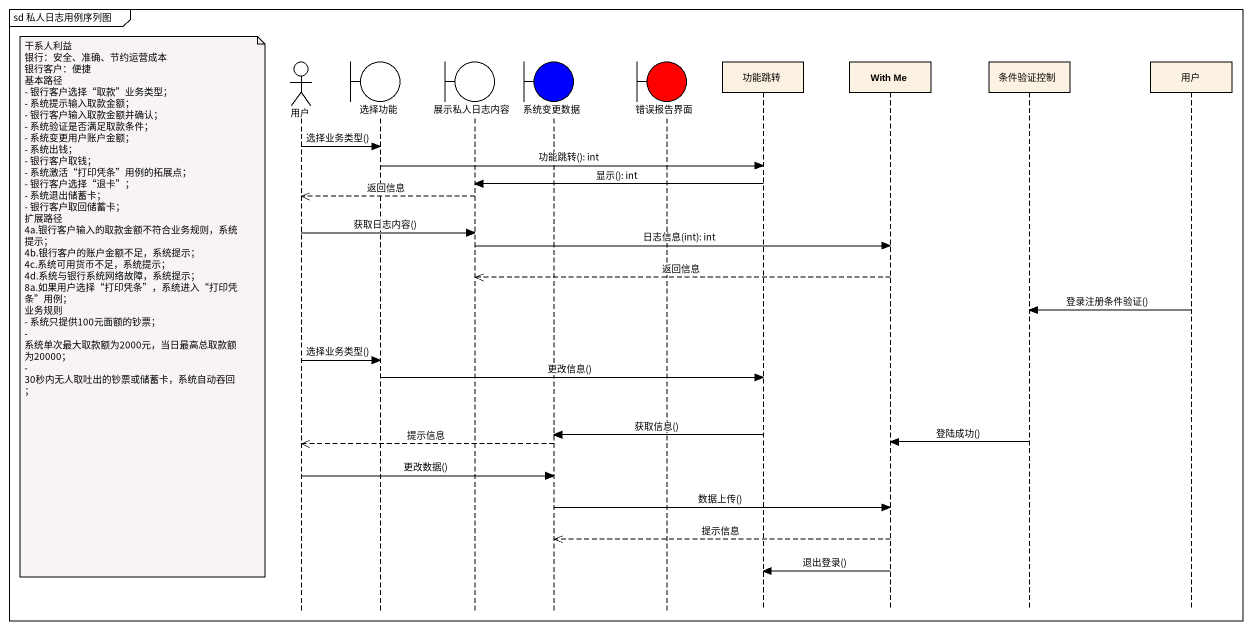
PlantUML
@startuml
mainframe sd 私人日志用例序列图
hide footbox
actor 用户
boundary 选择功能
boundary 展示私人日志内容
boundary 系统变更数据 #0000FF
boundary 错误报告界面 #FF0000
participant 功能跳转
participant "With Me" as With_Me
participant 条件验证控制
participant "用户" as 用户_2

用户 -> 选择功能 : 选择业务类型()
选择功能 -> 功能跳转 : 功能跳转(): int
功能跳转 -> 展示私人日志内容 : 显示(): int
展示私人日志内容 -->> 用户 : 返回信息
用户 -> 展示私人日志内容 : 获取日志内容()
展示私人日志内容 -> With_Me : 日志信息(int): int
With_Me -->> 展示私人日志内容 : 返回信息
note left of 用户
  干系人利益
  银行：安全、准确、节约运营成本
  银行客户：便捷
  基本路径
  - 银行客户选择“取款”业务类型；
  - 系统提示输入取款金额；
  - 银行客户输入取款金额并确认；
  - 系统验证是否满足取款条件；
  - 系统变更用户账户金额；
  - 系统出钱；
  - 银行客户取钱；
  - 系统激活“打印凭条”用例的拓展点；
  - 银行客户选择“退卡”；
  - 系统退出储蓄卡；
  - 银行客户取回储蓄卡；
  扩展路径
  4a.银行客户输入的取款金额不符合业务规则，系统提示；
  4b.银行客户的账户金额不足，系统提示；
  4c.系统可用货币不足，系统提示；
  4d.系统与银行系统网络故障，系统提示；
  8a.如果用户选择“打印凭条”，系统进入“打印凭条”用例；
  业务规则
  - 系统只提供100元面额的钞票；
  - 系统单次最大取款额为2000元，当日最高总取款额为20000；
  - 30秒内无人取吐出的钞票或储蓄卡，系统自动吞回；
end note
用户_2 -> 条件验证控制 : 登录注册条件验证()
用户 -> 选择功能 : 选择业务类型()
选择功能 -> 功能跳转 : 更改信息()
功能跳转 -> 系统变更数据 : 获取信息()
条件验证控制 -> With_Me : 登陆成功()
系统变更数据 -->> 用户 : 提示信息
用户 -> 系统变更数据 : 更改数据()
系统变更数据 -> With_Me : 数据上传()
With_Me -->> 系统变更数据 : 提示信息
With_Me -> 功能跳转 : 退出登录()
@enduml
